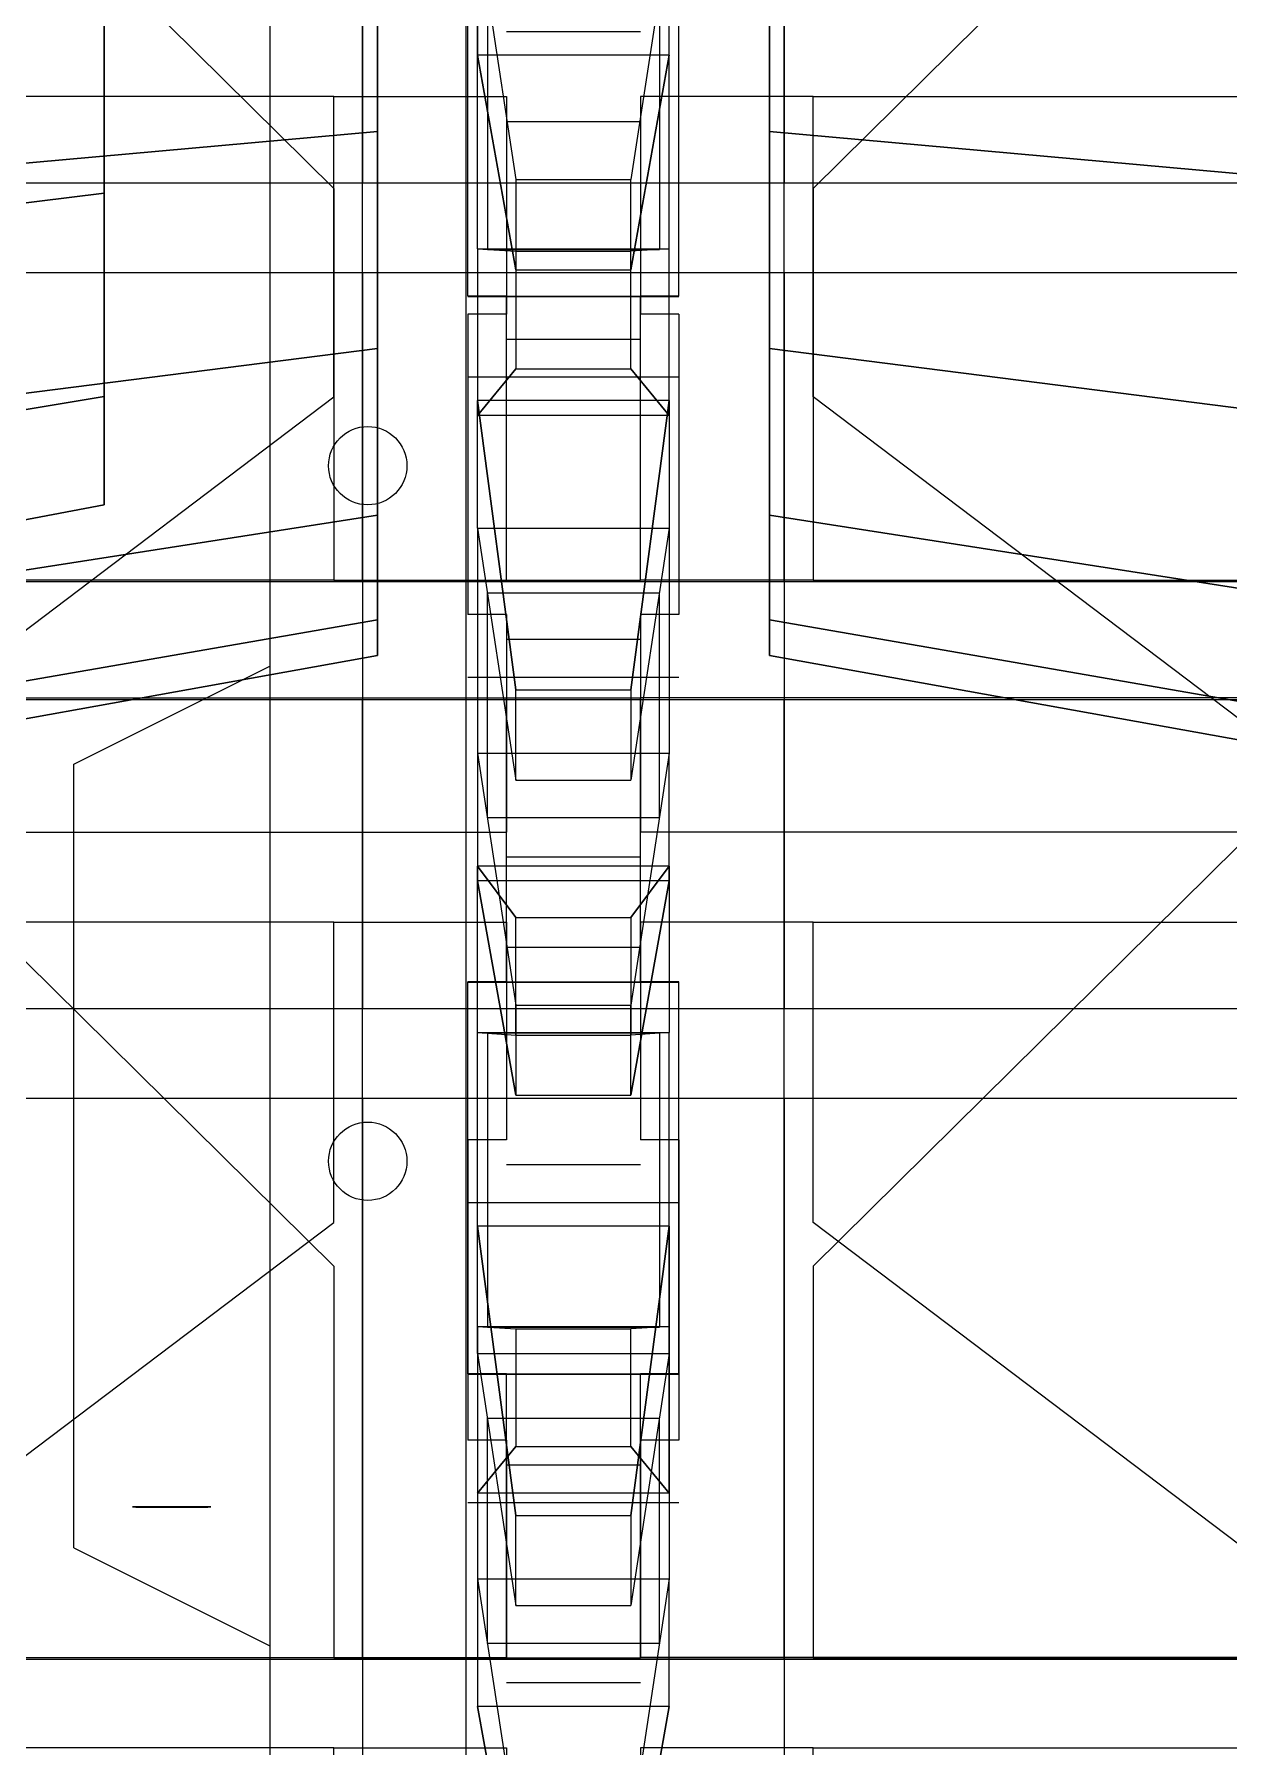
# Model space of a CAD drawing. Extents: x -54 to 215, y -235 to 116.
# Drawn here: x 89.3 to 95.4, y 0.74 to 9.48 of the extents above; entities that cross this region are included whole.
import ezdxf

# ---------------------------------------------------------------- set-up
doc = ezdxf.new("R2010")
doc.units = 0
doc.layers.get('0').update_dxf_attribs({"linetype": 'CONTINUOUS'})
doc.layers.add('A', color=7, linetype='CONTINUOUS')
doc.layers.add('C', color=7, linetype='CONTINUOUS')

# ---------------------------------------------------------------- blocks, each defined once
blk = doc.blocks.new('M-1-01')
at = {"color": 0, "invisible_edges": 15}
for points in [[(-71.4332, 12.8599, 11.9), (-70.4332, 11.8599, 11.9), (-70.4332, -17.3487, 11.9), (-71.4332, -18.3487, 11.9)], [(-61.6332, 8.7311, 11.5), (-61.6332, -12.1401, 11.5), (-80.6332, -12.1401, 11.5), (-80.6332, 8.7311, 11.5)], [(-71.4332, -12.7227, 11.9), (-72.4332, -12.2227, 11.9), (-72.4332, -8.2227, 11.9), (-71.4332, -7.7227, 11.9)]]:
    blk.add_3dface(points, dxfattribs=at)
at = {"layer": 'A', "color": 0}
for p, q in [((-71.4332, 12.8599, 11.5), (-71.4332, -18.3487, 11.5)), ((-70.4332, 11.8599, 11.5), (-70.4332, -17.3487, 11.5)), ((-72.4332, -8.2227, 11.5), (-71.4332, -7.7227, 11.5)), ((-72.4332, -12.2227, 11.5), (-72.4332, -8.2227, 11.5)), ((-72.4332, -12.2227, 11.5), (-71.4332, -12.7227, 11.5))]:
    blk.add_line(p, q, dxfattribs=at)
for centre in [(-70.9332, -6.6987, 11.9), (-70.9332, -10.2487, 11.9)]:
    blk.add_circle(centre, 0.2, dxfattribs=at)
at = {"layer": 'A', "color": 0, "extrusion": (0, -1, -1.83664e-16)}
blk.add_circle((-71.9332, 12.1, 12.0127), 0.2, dxfattribs=at)
at = {"layer": 'A', "color": 0, "invisible_edges": 15}
blk.add_3dface([(-59.6332, -12.1401, 11.5), (-59.6332, -27.1401, 11.5), (-80.6332, -27.1401, 11.5), (-80.6332, -12.1401, 11.5)], dxfattribs=at)
blk = doc.blocks.new('M-1-06')
at = {"color": 0}
for p, q in [((-5.9801, 7.4644, 1.4), (5.0199, 7.4644, 1.4)), ((-1.7301, 7.4644), (-4.2301, 7.4644)), ((-1.7301, 5.4644), (-1.7301, 7.4644)), ((-1.7301, 7.4644), (-0.8301, 7.4644)), ((-1.5801, 7.4644, 1.4), (-1.5801, 2.5644, 1.4)), ((-0.8301, 7.4644), (-0.8301, 6.0144)), ((-0.8301, 7.4644, 0.2), (-0.1301, 7.4644, 0.2)), ((-0.1301, 7.4644), (-0.1301, 6.0144)), ((0.7699, 7.4644), (-0.1301, 7.4644)), ((0.6199, 7.4644, 1.4), (0.6199, 2.5644, 1.4)), ((0.7699, 5.4644), (0.7699, 7.4644)), ((0.7699, 7.4644), (3.2699, 7.4644)), ((-0.9801, 6.6144, 1.4), (-0.7801, 6.3644, 3.4)), ((-0.9801, 6.6144, 1.4), (0.0199, 6.6144, 1.4)), ((-0.9801, 6.6144, 1.4), (-0.9801, 5.7644, 1.4)), ((0.0199, 6.6144, 1.4), (-0.1801, 6.3644, 3.4)), ((0.0199, 5.7644, 1.4), (0.0199, 6.6144, 1.4)), ((-0.7801, 6.3644, 3.4), (-0.7801, 5.7644, 3.4)), ((-0.1801, 6.3644, 3.4), (-0.7801, 6.3644, 3.4)), ((-0.1801, 5.7644, 3.4), (-0.1801, 6.3644, 3.4)), ((-1.0301, 6.0144), (-1.0301, 4.0144)), ((-1.0301, 6.0144, 0.5), (0.0699, 6.0144, 0.5)), ((-1.0301, 6.0144), (-0.8301, 6.0144)), ((-0.8301, 6.0144, 0.2), (-0.1301, 6.0144, 0.2)), ((-0.1301, 6.0144), (0.0699, 6.0144)), ((0.0699, 6.0144), (0.0699, 4.0144)), ((-0.9801, 5.7644, 1.4), (-0.7801, 5.7644, 3.4)), ((0.0199, 5.7644, 1.4), (-0.9801, 5.7644, 1.4)), ((-0.9801, 5.7644, 1.4), (-0.9801, 4.2644, 1.4)), ((-0.9289, 4.2644, 1.9127), (-0.9289, 5.7644, 1.9127)), ((-0.0314, 5.7644, 1.9127), (-0.9289, 5.7644, 1.9127)), ((-0.1801, 5.7644, 3.4), (-0.7801, 5.7644, 3.4)), ((0.0199, 5.7644, 1.4), (-0.1801, 5.7644, 3.4)), ((-0.0314, 4.2644, 1.9127), (-0.0314, 5.7644, 1.9127)), ((0.0199, 5.7644, 1.4), (0.0199, 4.2644, 1.4)), ((-4.7301, 2.5644), (-1.7301, 5.4644)), ((3.7699, 2.5644), (0.7699, 5.4644)), ((-0.9801, 3.4144, 1.4), (-0.9801, 4.2644, 1.4)), ((0.0199, 4.2644, 1.4), (-0.9801, 4.2644, 1.4)), ((-0.9801, 4.2644, 1.4), (-0.7801, 4.2644, 3.4)), ((-0.9289, 4.2644, 1.9127), (-0.0314, 4.2644, 1.9127)), ((-0.1801, 4.2644, 3.4), (-0.7801, 4.2644, 3.4)), ((-0.7801, 3.6644, 3.4), (-0.7801, 4.2644, 3.4)), ((-0.1801, 4.2644, 3.4), (-0.1801, 3.6644, 3.4)), ((0.0199, 4.2644, 1.4), (-0.1801, 4.2644, 3.4)), ((0.0199, 4.2644, 1.4), (0.0199, 3.4144, 1.4)), ((-1.0301, 4.0144), (-0.8301, 4.0144)), ((-1.0301, 4.0144, 0.5), (0.0699, 4.0144, 0.5)), ((-0.8301, 4.0144), (-0.8301, 2.5644)), ((-0.8301, 4.0144, 0.2), (-0.1301, 4.0144, 0.2)), ((-0.1301, 4.0144), (-0.1301, 2.5644)), ((-0.1301, 4.0144), (0.0699, 4.0144)), ((-0.9801, 3.4144, 1.4), (-0.7801, 3.6644, 3.4)), ((-0.1801, 3.6644, 3.4), (-0.7801, 3.6644, 3.4)), ((0.0199, 3.4144, 1.4), (-0.1801, 3.6644, 3.4)), ((-0.9801, 3.4144, 1.4), (0.0199, 3.4144, 1.4)), ((5.0199, 2.5644, 1.4), (-5.9801, 2.5644, 1.4)), ((-4.7301, 2.5644), (-0.8301, 2.5644)), ((-0.8301, 2.5644, 0.2), (-0.1301, 2.5644, 0.2)), ((3.7699, 2.5644), (-0.1301, 2.5644))]:
    blk.add_line(p, q, dxfattribs=at)
for points, invisible_edges in [([(-1.0301, 7.4644), (-7.9801, 7.4644), (-7.9801, 2.5644), (-1.0301, 2.5644)], 15), ([(-7.9801, 7.4644, 0.7), (-7.9801, 7.4644), (-0.8301, 7.4644), (-0.8301, 7.4644, 0.7)], 15), ([(-0.8301, 7.4644, 0.7), (-0.8301, 7.4644), (-7.9801, 7.4644), (-7.9801, 7.4644, 0.7)], 15), ([(5.0199, 7.4644, 0.7), (5.0199, 7.4644, 1.4), (-5.9801, 7.4644, 1.4), (-5.9801, 7.4644, 0.7)], 15), ([(5.0199, 7.4644, 1.4), (5.0199, 2.5644, 1.4), (-5.9801, 2.5644, 1.4), (-5.9801, 7.4644, 1.4)], 15), ([(-1.7301, 7.4644, -0.6), (-4.2301, 7.4644, -0.6), (-4.7301, 2.5644, -0.6), (-1.7301, 5.4644, -0.6)], 15), ([(-0.8301, 7.4644), (-0.8301, 6.0144), (-1.0301, 6.0144), (-1.0301, 7.4644)], 15), ([(-0.8301, 7.4644, 0.7), (-0.8301, 7.4644, 0.2), (-0.1301, 7.4644, 0.2), (-0.1301, 7.4644, 0.7)], 15), ([(-0.8301, 7.4644, 0.2), (-0.8301, 6.0144, 0.2), (-0.1301, 6.0144, 0.2), (-0.1301, 7.4644, 0.2)], 15), ([(-0.1301, 7.4644), (-0.1301, 6.0144), (0.0699, 6.0144), (0.0699, 7.4644)], 15), ([(7.0199, 7.4644, 0.7), (7.0199, 7.4644), (-0.1301, 7.4644), (-0.1301, 7.4644, 0.7)], 15), ([(-0.1301, 7.4644, 0.7), (-0.1301, 7.4644), (7.0199, 7.4644), (7.0199, 7.4644, 0.7)], 15), ([(0.0699, 7.4644), (7.0199, 7.4644), (7.0199, 2.5644), (0.0699, 2.5644)], 15), ([(0.7699, 7.4644, -0.6), (3.2699, 7.4644, -0.6), (3.7699, 2.5644, -0.6), (0.7699, 5.4644, -0.6)], 15), ([(0.0199, 6.6144, 1.4), (-0.1801, 6.3644, 3.4), (-0.7801, 6.3644, 3.4), (-0.9801, 6.6144, 1.4)], 15), ([(-0.7801, 6.3644, 3.4), (-0.9801, 6.6144, 1.4), (-0.9801, 5.7644, 1.4), (-0.7801, 5.7644, 3.4)], 14), ([(-0.1801, 6.3644, 3.4), (0.0199, 6.6144, 1.4), (0.0199, 5.7644, 1.4), (-0.1801, 5.7644, 3.4)], 14), ([(-0.1801, 5.7644, 3.4), (-0.7801, 5.7644, 3.4), (-0.7801, 6.3644, 3.4), (-0.1801, 6.3644, 3.4)], 15), ([(0.0699, 6.0144, 0.5), (0.0699, 4.0144, 0.5), (-1.0301, 4.0144, 0.5), (-1.0301, 6.0144, 0.5)], 15), ([(-1.0301, 6.0144, 0.5), (-1.0301, 6.0144), (-0.8301, 6.0144), (-0.8301, 6.0144, 0.5)], 15), ([(-0.8301, 6.0144, 0.2), (-0.1301, 6.0144, 0.2), (-0.1301, 6.0144, 0.5), (-0.8301, 6.0144, 0.5)], 15), ([(0.0699, 6.0144, 0.5), (0.0699, 6.0144), (-0.1301, 6.0144), (-0.1301, 6.0144, 0.5)], 15), ([(-0.7801, 5.7644, 3.4), (-0.9801, 5.7644, 1.4), (0.0199, 5.7644, 1.4), (-0.1801, 5.7644, 3.4)], 15), ([(-0.9289, 5.7644, 1.9127), (-0.9289, 4.2644, 1.9127), (-0.9801, 4.2644, 1.4), (-0.9801, 5.7644, 1.4)], 15), ([(-0.9289, 5.7644, 1.9127), (-0.0314, 5.7644, 1.9127), (-0.0314, 4.2644, 1.9127), (-0.9289, 4.2644, 1.9127)], 15), ([(-0.0314, 5.7644, 1.9127), (-0.0314, 4.2644, 1.9127), (0.0199, 4.2644, 1.4), (0.0199, 5.7644, 1.4)], 15), ([(-0.7801, 3.6644, 3.4), (-0.9801, 3.4144, 1.4), (-0.9801, 4.2644, 1.4), (-0.7801, 4.2644, 3.4)], 14), ([(-0.7801, 4.2644, 3.4), (-0.9801, 4.2644, 1.4), (0.0199, 4.2644, 1.4), (-0.1801, 4.2644, 3.4)], 15), ([(-0.1801, 4.2644, 3.4), (-0.7801, 4.2644, 3.4), (-0.7801, 3.6644, 3.4), (-0.1801, 3.6644, 3.4)], 15), ([(-0.1801, 3.6644, 3.4), (0.0199, 3.4144, 1.4), (0.0199, 4.2644, 1.4), (-0.1801, 4.2644, 3.4)], 14), ([(-1.0301, 4.0144, 0.5), (-1.0301, 4.0144), (-0.8301, 4.0144), (-0.8301, 4.0144, 0.5)], 15), ([(-0.8301, 2.5644), (-0.8301, 4.0144), (-1.0301, 4.0144), (-1.0301, 2.5644)], 15), ([(-0.8301, 4.0144, 0.2), (-0.1301, 4.0144, 0.2), (-0.1301, 4.0144, 0.5), (-0.8301, 4.0144, 0.5)], 15), ([(-0.8301, 2.5644, 0.2), (-0.8301, 4.0144, 0.2), (-0.1301, 4.0144, 0.2), (-0.1301, 2.5644, 0.2)], 15), ([(0.0699, 4.0144, 0.5), (0.0699, 4.0144), (-0.1301, 4.0144), (-0.1301, 4.0144, 0.5)], 15), ([(-0.1301, 2.5644), (-0.1301, 4.0144), (0.0699, 4.0144), (0.0699, 2.5644)], 15), ([(0.0199, 3.4144, 1.4), (-0.1801, 3.6644, 3.4), (-0.7801, 3.6644, 3.4), (-0.9801, 3.4144, 1.4)], 15), ([(-7.9801, 2.5644, 0.7), (-7.9801, 2.5644), (-0.8301, 2.5644), (-0.8301, 2.5644, 0.7)], 15), ([(-0.8301, 2.5644, 0.7), (-0.8301, 2.5644), (-7.9801, 2.5644), (-7.9801, 2.5644, 0.7)], 15), ([(5.0199, 2.5644, 0.7), (5.0199, 2.5644, 1.4), (-5.9801, 2.5644, 1.4), (-5.9801, 2.5644, 0.7)], 15), ([(-0.8301, 2.5644, 0.7), (-0.8301, 2.5644, 0.2), (-0.1301, 2.5644, 0.2), (-0.1301, 2.5644, 0.7)], 15), ([(-0.1301, 2.5644, 0.7), (-0.1301, 2.5644), (7.0199, 2.5644), (7.0199, 2.5644, 0.7)], 15)]:
    blk.add_3dface(points, dxfattribs=dict(at, invisible_edges=invisible_edges))
blk = doc.blocks.new('M-1-061')
at = {"color": 0, "extrusion": (3.76171e-17, -0.642788, 0.766044)}
for p in [(59.6601, 134.706, -143.605), (59.6601, 129.206, -143.605), (59.6601, 123.706, -143.605), (59.6601, 118.206, -143.605)]:
    blk.add_blockref('M-1-06', p, dxfattribs=at)
at = {"color": 0, "extrusion": (3.21571e-16, -0.006109, -0.999981), "rotation": 180}
for p in [(-59.6601, 201.9829, -3.233), (-59.6601, 196.4829, -3.233)]:
    blk.add_blockref('M-1-06', p, dxfattribs=at)
blk = doc.blocks.new('041')
at = {"color": 0, "extrusion": (-1, 1.83664e-16, 6.12574e-17)}
for centre in [(2.9319, -2.3381, 12.455), (2.9319, 2.3381, 12.455), (3.656, -0.8345, 12.455), (3.656, 0.8345, 12.455)]:
    blk.add_circle(centre, 0.25, dxfattribs=at)
at = {"color": 0}
mesh = blk.add_polymesh((2, 24), dxfattribs=dict(at, n_close=True))
for k, corner in enumerate([(-15.85, 0), (-15.85, 1.3847), (-15.85, 2.675), (-15.85, 3.783), (-15.85, 4.6332), (-15.85, 5.1677), (-15.85, 5.35), (-15.85, 5.1677), (-15.85, 4.6332), (-15.85, 3.783), (-15.85, 2.675), (-15.85, 1.3847), (-15.85, 0), (-15.85, -1.3847), (-15.85, -2.675), (-15.85, -3.783), (-15.85, -4.6332), (-15.85, -5.1677), (-15.85, -5.35), (-15.85, -5.1677), (-15.85, -4.6332), (-15.85, -3.783), (-15.85, -2.675), (-15.85, -1.3847), (-22.245, 0), (-22.245, 1.6823), (-22.245, 3.25), (-22.245, 4.5962), (-22.245, 5.6292), (-22.245, 6.2785), (-22.245, 6.5), (-22.245, 6.2785), (-22.245, 5.6292), (-22.245, 4.5962), (-22.245, 3.25), (-22.245, 1.6823), (-22.245, 0), (-22.245, -1.6823), (-22.245, -3.25), (-22.245, -4.5962), (-22.245, -5.6292), (-22.245, -6.2785), (-22.245, -6.5), (-22.245, -6.2785), (-22.245, -5.6292), (-22.245, -4.5962), (-22.245, -3.25), (-22.245, -1.6823)]):
    mesh.set_mesh_vertex(divmod(k, 24), corner)
mesh = blk.add_polymesh((2, 24), dxfattribs=dict(at, n_close=True))
for k, corner in enumerate([(-13.85, 0), (-13.85, 1.3847), (-13.85, 2.675), (-13.85, 3.783), (-13.85, 4.6332), (-13.85, 5.1677), (-13.85, 5.35), (-13.85, 5.1677), (-13.85, 4.6332), (-13.85, 3.783), (-13.85, 2.675), (-13.85, 1.3847), (-13.85, 0), (-13.85, -1.3847), (-13.85, -2.675), (-13.85, -3.783), (-13.85, -4.6332), (-13.85, -5.1677), (-13.85, -5.35), (-13.85, -5.1677), (-13.85, -4.6332), (-13.85, -3.783), (-13.85, -2.675), (-13.85, -1.3847), (-7.455, 0), (-7.455, 1.6823), (-7.455, 3.25), (-7.455, 4.5962), (-7.455, 5.6292), (-7.455, 6.2785), (-7.455, 6.5), (-7.455, 6.2785), (-7.455, 5.6292), (-7.455, 4.5962), (-7.455, 3.25), (-7.455, 1.6823), (-7.455, 0), (-7.455, -1.6823), (-7.455, -3.25), (-7.455, -4.5962), (-7.455, -5.6292), (-7.455, -6.2785), (-7.455, -6.5), (-7.455, -6.2785), (-7.455, -5.6292), (-7.455, -4.5962), (-7.455, -3.25), (-7.455, -1.6823)]):
    mesh.set_mesh_vertex(divmod(k, 24), corner)
at = {"layer": 'C', "color": 0}
mesh = blk.add_polymesh((2, 18), dxfattribs=dict(at, n_close=True))
for k, corner in enumerate([(-12.455, 0), (-12.455, 1.5904), (-12.455, 2.989), (-12.455, 4.027), (-12.455, 4.5794), (-12.455, 4.5794), (-12.455, 4.027), (-12.455, 2.989), (-12.455, 1.5904), (-12.455, 0), (-12.455, -1.5904), (-12.455, -2.989), (-12.455, -4.027), (-12.455, -4.5794), (-12.455, -4.5794), (-12.455, -4.027), (-12.455, -2.989), (-12.455, -1.5904), (-5.705, 0), (-5.705, 2.035), (-5.705, 3.8246), (-5.705, 5.1529), (-5.705, 5.8596), (-5.705, 5.8596), (-5.705, 5.1529), (-5.705, 3.8246), (-5.705, 2.035), (-5.705, 0), (-5.705, -2.035), (-5.705, -3.8246), (-5.705, -5.1529), (-5.705, -5.8596), (-5.705, -5.8596), (-5.705, -5.1529), (-5.705, -3.8246), (-5.705, -2.035)]):
    mesh.set_mesh_vertex(divmod(k, 18), corner)
blk = doc.blocks.new('M-1-05')
at = {"color": 0}
for name, p, xscale in [('041', (-83.85, 199.5, -7.6), -1), ('M-1-061', (-11.0927, 0), -0.9784946237000001)]:
    blk.add_blockref(name, p, dxfattribs=dict(at, xscale=xscale))

msp = doc.modelspace()

# ---------------------------------------------------------------- block references
at = {"color": 0}
msp.add_blockref('M-1-05', (161.0546, -187.8457), dxfattribs=at)
at = {"color": 0, "extrusion": (3.86209e-19, -0.002094, 0.999998)}
msp.add_blockref('M-1-01', (161.9379, 14.0087, 5.3272), dxfattribs=at)

doc.saveas('drawing.dxf')
